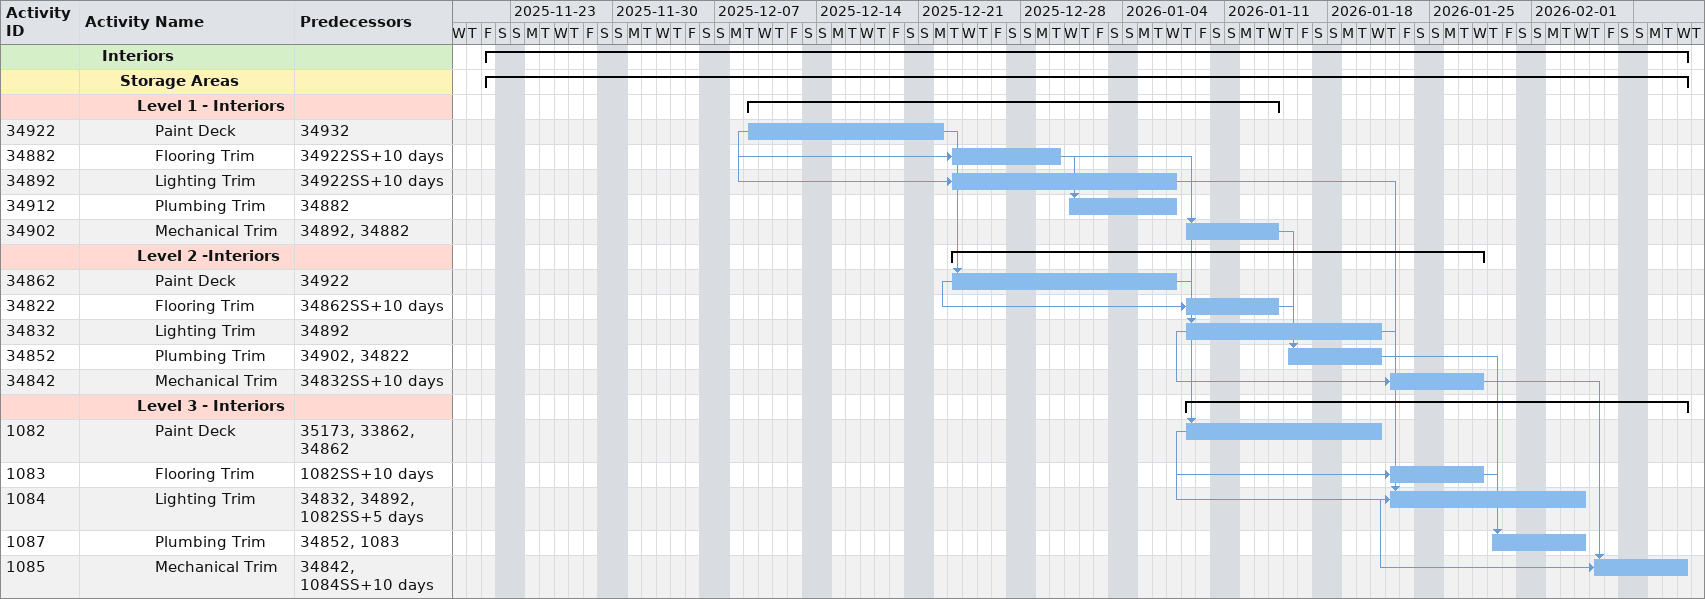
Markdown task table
| ID | Level | Task | Start | Finish | Predecessors |
|---|---|---|---|---|---|
|  | 2 | **Interiors** | 2025-11-21 | 2026-02-11 |  |
|  | 3 | **Storage Areas** | 2025-11-21 | 2026-02-11 |  |
|  | 4 | **Level 1 - Interiors** | 2025-12-09 | 2026-01-14 |  |
| 34922 | 5 | Paint Deck | 2025-12-09 | 2025-12-22 | 34932 |
| 34882 | 5 | Flooring Trim | 2025-12-23 | 2025-12-30 | 34922SS+10d |
| 34892 | 5 | Lighting Trim | 2025-12-23 | 2026-01-07 | 34922SS+10d |
| 34912 | 5 | Plumbing Trim | 2025-12-31 | 2026-01-07 | 34882 |
| 34902 | 5 | Mechanical Trim | 2026-01-08 | 2026-01-14 | 34892, 34882 |
|  | 4 | **Level 2 -Interiors** | 2025-12-23 | 2026-01-28 |  |
| 34862 | 5 | Paint Deck | 2025-12-23 | 2026-01-07 | 34922 |
| 34822 | 5 | Flooring Trim | 2026-01-08 | 2026-01-14 | 34862SS+10d |
| 34832 | 5 | Lighting Trim | 2026-01-08 | 2026-01-21 | 34892 |
| 34852 | 5 | Plumbing Trim | 2026-01-15 | 2026-01-21 | 34902, 34822 |
| 34842 | 5 | Mechanical Trim | 2026-01-22 | 2026-01-28 | 34832SS+10d |
|  | 4 | **Level 3 - Interiors** | 2026-01-08 | 2026-02-11 |  |
| 1082 | 5 | Paint Deck | 2026-01-08 | 2026-01-21 | 35173, 33862, 34862 |
| 1083 | 5 | Flooring Trim | 2026-01-22 | 2026-01-28 | 1082SS+10d |
| 1084 | 5 | Lighting Trim | 2026-01-22 | 2026-02-04 | 34832, 34892, 1082SS+5d |
| 1087 | 5 | Plumbing Trim | 2026-01-29 | 2026-02-04 | 34852, 1083 |
| 1085 | 5 | Mechanical Trim | 2026-02-05 | 2026-02-11 | 34842, 1084SS+10d |
